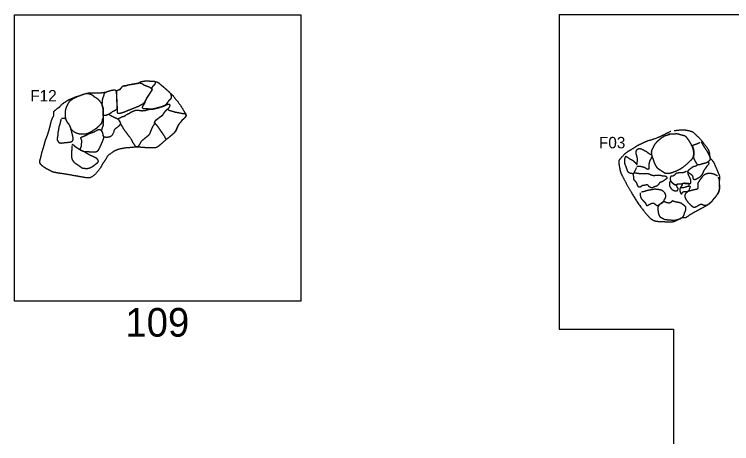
# Model space of a CAD drawing. Extents: x -623 to -500, y -307 to -252.
# Drawn here: x -612.17 to -599.65, y -278.16 to -270.66 of the extents above; entities that cross this region are included whole.
import ezdxf

# ---------------------------------------------------------------- set-up
doc = ezdxf.new("R2010")
doc.units = 0
for name, color, linetype in [('Feature Numbers', 7, 'Continuous'), ('Posthole', 7, 'Continuous'), ('Postmold', 7, 'Continuous'), ('Quadrat Lines', 7, 'Continuous'), ('Quadrat Numbers', 7, 'Continuous'), ('Stone', 7, 'Continuous')]:
    doc.layers.add(name, color=color, linetype=linetype)

msp = doc.modelspace()

# ---------------------------------------------------------------- linework, layer by layer
at = {"layer": 'Posthole'}
for points in [[(-610.927, -272.046), (-610.878, -272.032), (-610.839, -272.032), (-610.766, -272.032), (-610.703, -272.032), (-610.66, -272.032), (-610.598, -272.021), (-610.57, -272.021), (-610.546, -272.008), (-610.519, -271.999), (-610.495, -271.992), (-610.469, -271.985), (-610.46, -271.985), (-610.44, -271.98), (-610.413, -271.98), (-610.403, -271.99), (-610.396, -271.999), (-610.386, -271.993), (-610.37, -271.987), (-610.343, -271.977), (-610.324, -271.969), (-610.31, -271.955), (-610.297, -271.936), (-610.28, -271.919), (-610.265, -271.908), (-610.255, -271.908), (-610.232, -271.908), (-610.213, -271.9), (-610.183, -271.893), (-610.16, -271.886), (-610.139, -271.886), (-610.107, -271.878), (-610.078, -271.873), (-610.038, -271.867), (-609.998, -271.859), (-609.969, -271.84), (-609.928, -271.829), (-609.884, -271.824), (-609.86, -271.822), (-609.834, -271.823), (-609.822, -271.824), (-609.807, -271.827), (-609.795, -271.829), (-609.781, -271.831), (-609.774, -271.831), (-609.764, -271.83), (-609.748, -271.829), (-609.733, -271.83), (-609.724, -271.83), (-609.717, -271.833), (-609.703, -271.84), (-609.665, -271.844), (-609.634, -271.873), (-609.602, -271.899), (-609.582, -271.916), (-609.556, -271.938), (-609.526, -271.964), (-609.496, -271.99), (-609.463, -272.024), (-609.446, -272.042), (-609.408, -272.07), (-609.376, -272.119), (-609.333, -272.162), (-609.301, -272.208), (-609.268, -272.255), (-609.243, -272.293), (-609.207, -272.358), (-609.178, -272.399), (-609.171, -272.433), (-609.186, -272.461), (-609.212, -272.483), (-609.23, -272.499), (-609.246, -272.517), (-609.257, -272.533), (-609.279, -272.557), (-609.313, -272.603), (-609.341, -272.68), (-609.365, -272.721), (-609.424, -272.771), (-609.476, -272.816), (-609.529, -272.856), (-609.582, -272.903), (-609.629, -272.944), (-609.663, -272.973), (-609.702, -272.994), (-609.81, -272.994), (-609.935, -272.988), (-610.04, -272.975), (-610.107, -272.988), (-610.213, -272.994), (-610.305, -273.007), (-610.385, -273.028), (-610.443, -273.061), (-610.48, -273.09), (-610.542, -273.13), (-610.567, -273.18), (-610.6, -273.23), (-610.64, -273.289), (-610.672, -273.355), (-610.73, -273.423), (-610.768, -273.467), (-610.848, -273.524), (-610.944, -273.513), (-611.027, -273.496), (-611.129, -273.48), (-611.217, -273.463), (-611.303, -273.449), (-611.424, -273.432), (-611.508, -273.414), (-611.562, -273.381), (-611.618, -273.353), (-611.657, -273.329), (-611.701, -273.29), (-611.725, -273.264), (-611.725, -273.216), (-611.703, -273.141), (-611.687, -273.066), (-611.662, -272.991), (-611.643, -272.922), (-611.625, -272.849), (-611.6, -272.797), (-611.575, -272.72), (-611.559, -272.663), (-611.543, -272.607), (-611.529, -272.539), (-611.505, -272.471), (-611.48, -272.437), (-611.48, -272.38), (-611.48, -272.354), (-611.42, -272.305), (-611.377, -272.278), (-611.338, -272.229), (-611.279, -272.19), (-611.224, -272.153), (-611.178, -272.136), (-611.139, -272.119), (-611.093, -272.098), (-611.053, -272.088), (-611.028, -272.081), (-610.992, -272.067), (-610.966, -272.056), (-610.947, -272.05)], [(-600.711, -272.706), (-600.798, -272.747), (-600.884, -272.793), (-601.025, -272.85), (-601.131, -272.876), (-601.229, -272.925), (-601.281, -272.948), (-601.361, -273), (-601.436, -273.044), (-601.51, -273.093), (-601.595, -273.183), (-601.626, -273.227), (-601.606, -273.34), (-601.59, -273.425), (-601.554, -273.492), (-601.492, -273.611), (-601.423, -273.73), (-601.34, -273.877), (-601.232, -274.036), (-601.152, -274.132), (-601.08, -274.217), (-601.018, -274.263), (-600.945, -274.279), (-600.791, -274.284), (-600.664, -274.287), (-600.587, -274.249), (-600.501, -274.204), (-600.453, -274.217), (-600.365, -274.15), (-600.262, -274.096), (-600.172, -274.047), (-600.029, -273.971), (-599.962, -273.886), (-599.878, -273.788), (-599.853, -273.702), (-599.86, -273.632), (-599.861, -273.574), (-599.852, -273.503), (-599.867, -273.461), (-599.911, -273.361), (-599.96, -273.242), (-599.971, -273.237), (-599.986, -273.209), (-600.024, -273.179), (-600.038, -273.044), (-600.11, -272.946), (-600.187, -272.85), (-600.272, -272.768), (-600.327, -272.713), (-600.448, -272.685), (-600.553, -272.682), (-600.651, -272.698)]]:
    msp.add_open_spline(points, degree=2, dxfattribs=at)
at = {"layer": 'Postmold'}
for points in [[(-610.902, -272.041), (-610.859, -272.048), (-610.805, -272.068), (-610.775, -272.102), (-610.728, -272.124), (-610.677, -272.178), (-610.644, -272.23), (-610.628, -272.271), (-610.618, -272.325), (-610.618, -272.37), (-610.618, -272.411), (-610.618, -272.461), (-610.634, -272.488), (-610.638, -272.517), (-610.646, -272.552), (-610.668, -272.588), (-610.699, -272.616), (-610.744, -272.661), (-610.784, -272.683), (-610.835, -272.719), (-610.925, -272.756), (-611.017, -272.757), (-611.089, -272.738), (-611.173, -272.686), (-611.194, -272.615), (-611.223, -272.573), (-611.249, -272.544), (-611.262, -272.511), (-611.276, -272.467), (-611.276, -272.428), (-611.276, -272.378), (-611.275, -272.337), (-611.265, -272.293), (-611.239, -272.239), (-611.214, -272.193), (-611.192, -272.164), (-611.165, -272.15), (-611.139, -272.127), (-611.102, -272.113), (-611.06, -272.091), (-611.01, -272.075), (-610.967, -272.056), (-610.933, -272.047)], [(-600.732, -272.762), (-600.797, -272.777), (-600.856, -272.808), (-600.905, -272.845), (-600.954, -272.888), (-601.008, -272.95), (-601.021, -272.994), (-601.055, -273.046), (-601.046, -273.13), (-601.016, -273.202), (-601.003, -273.252), (-600.959, -273.337), (-600.908, -273.373), (-600.856, -273.404), (-600.818, -273.435), (-600.753, -273.44), (-600.694, -273.427), (-600.57, -273.378), (-600.5, -273.332), (-600.415, -273.265), (-600.343, -273.193), (-600.315, -273.154), (-600.309, -273.066), (-600.325, -272.999), (-600.356, -272.927), (-600.397, -272.863), (-600.449, -272.79), (-600.511, -272.775), (-600.601, -272.747), (-600.665, -272.757), (-600.743, -272.757)]]:
    msp.add_open_spline(points, degree=2, dxfattribs=at)
at = {"layer": 'Quadrat Lines'}
for p, q in [((-602.663, -270.661), (-589.962, -270.661)), ((-602.662, -270.661), (-602.662, -276.161)), ((-602.662, -276.163), (-600.662, -276.163)), ((-600.663, -276.162), (-600.663, -278.162))]:
    msp.add_line(p, q, dxfattribs=at)
msp.add_lwpolyline([(-612.17, -270.67), (-607.17, -270.67), (-607.17, -275.67), (-612.17, -275.67)], close=True, dxfattribs=at)
at = {"layer": 'Stone'}
for points in [[(-610.399, -271.999), (-610.368, -271.986), (-610.347, -271.98), (-610.314, -271.967), (-610.296, -271.932), (-610.263, -271.904), (-610.205, -271.905), (-610.16, -271.885), (-610.125, -271.884), (-610.08, -271.874), (-610.025, -271.868), (-609.986, -271.857), (-609.945, -271.867), (-609.909, -271.894), (-609.871, -271.909), (-609.83, -271.921), (-609.806, -271.936), (-609.774, -271.955), (-609.764, -271.974), (-609.78, -272.005), (-609.801, -272.035), (-609.831, -272.082), (-609.855, -272.118), (-609.876, -272.16), (-609.893, -272.192), (-609.92, -272.223), (-609.959, -272.246), (-610.008, -272.273), (-610.065, -272.294), (-610.101, -272.309), (-610.143, -272.327), (-610.188, -272.341), (-610.232, -272.364), (-610.276, -272.376), (-610.298, -272.388), (-610.335, -272.393), (-610.36, -272.396), (-610.37, -272.376), (-610.373, -272.342), (-610.37, -272.311), (-610.378, -272.282), (-610.378, -272.265), (-610.378, -272.249), (-610.378, -272.232), (-610.378, -272.21), (-610.378, -272.187), (-610.384, -272.168), (-610.384, -272.146), (-610.384, -272.125), (-610.384, -272.102), (-610.384, -272.08), (-610.384, -272.059), (-610.384, -272.046), (-610.386, -272.026), (-610.386, -272.014), (-610.393, -272.003)], [(-609.785, -271.949), (-609.77, -271.949), (-609.757, -271.927), (-609.743, -271.907), (-609.721, -271.891), (-609.707, -271.864), (-609.704, -271.837), (-609.678, -271.842), (-609.645, -271.862), (-609.613, -271.892), (-609.577, -271.92), (-609.549, -271.944), (-609.516, -271.974), (-609.487, -272.001), (-609.456, -272.03), (-609.439, -272.053), (-609.435, -272.081), (-609.432, -272.109), (-609.438, -272.136), (-609.466, -272.161), (-609.488, -272.186), (-609.505, -272.211), (-609.521, -272.232), (-609.526, -272.242), (-609.55, -272.258), (-609.575, -272.268), (-609.608, -272.279), (-609.643, -272.289), (-609.681, -272.298), (-609.71, -272.307), (-609.754, -272.317), (-609.793, -272.315), (-609.836, -272.315), (-609.892, -272.311), (-609.926, -272.31), (-609.937, -272.283), (-609.919, -272.254), (-609.9, -272.226), (-609.886, -272.2), (-609.886, -272.177), (-609.874, -272.156), (-609.864, -272.136), (-609.849, -272.109), (-609.834, -272.088), (-609.822, -272.07), (-609.808, -272.047), (-609.795, -272.028), (-609.785, -272.013), (-609.774, -271.993), (-609.767, -271.979), (-609.767, -271.966), (-609.774, -271.957)], [(-610.619, -272.437), (-610.619, -272.401), (-610.619, -272.387), (-610.619, -272.364), (-610.619, -272.348), (-610.619, -272.322), (-610.625, -272.301), (-610.625, -272.286), (-610.631, -272.27), (-610.637, -272.251), (-610.637, -272.224), (-610.63, -272.199), (-610.63, -272.15), (-610.621, -272.117), (-610.607, -272.091), (-610.603, -272.052), (-610.586, -272.027), (-610.547, -272.009), (-610.499, -271.993), (-610.464, -271.985), (-610.41, -271.978), (-610.388, -272.008), (-610.385, -272.023), (-610.385, -272.086), (-610.385, -272.144), (-610.377, -272.196), (-610.381, -272.254), (-610.373, -272.296), (-610.386, -272.324), (-610.422, -272.348), (-610.463, -272.364), (-610.485, -272.387), (-610.507, -272.398), (-610.525, -272.41), (-610.543, -272.416), (-610.558, -272.423), (-610.574, -272.429), (-610.592, -272.429), (-610.612, -272.432), (-610.615, -272.436)], [(-610.361, -272.495), (-610.349, -272.479), (-610.327, -272.469), (-610.295, -272.449), (-610.247, -272.439), (-610.221, -272.417), (-610.168, -272.393), (-610.134, -272.369), (-610.089, -272.351), (-610.049, -272.333), (-610.013, -272.333), (-609.953, -272.345), (-609.913, -272.343), (-609.882, -272.339), (-609.853, -272.328), (-609.801, -272.317), (-609.736, -272.314), (-609.706, -272.305), (-609.662, -272.295), (-609.601, -272.277), (-609.544, -272.256), (-609.501, -272.233), (-609.474, -272.23), (-609.458, -272.236), (-609.458, -272.259), (-609.465, -272.281), (-609.478, -272.301), (-609.502, -272.326), (-609.524, -272.339), (-609.544, -272.361), (-609.56, -272.386), (-609.574, -272.403), (-609.582, -272.418), (-609.588, -272.432), (-609.622, -272.453), (-609.654, -272.477), (-609.688, -272.506), (-609.706, -272.514), (-609.717, -272.528), (-609.729, -272.55), (-609.723, -272.574), (-609.742, -272.6), (-609.76, -272.627), (-609.766, -272.642), (-609.784, -272.683), (-609.799, -272.718), (-609.806, -272.748), (-609.837, -272.783), (-609.866, -272.806), (-609.896, -272.832), (-609.923, -272.853), (-609.958, -272.881), (-609.975, -272.915), (-610, -272.957), (-610.022, -272.98), (-610.046, -272.981), (-610.064, -272.952), (-610.099, -272.901), (-610.116, -272.863), (-610.162, -272.798), (-610.188, -272.764), (-610.215, -272.725), (-610.25, -272.683), (-610.274, -272.638), (-610.294, -272.607), (-610.311, -272.577), (-610.314, -272.562), (-610.322, -272.543), (-610.33, -272.529), (-610.341, -272.514), (-610.349, -272.507), (-610.357, -272.497)], [(-609.504, -272.324), (-609.524, -272.34), (-609.545, -272.364), (-609.559, -272.384), (-609.574, -272.402), (-609.583, -272.424), (-609.601, -272.438), (-609.629, -272.458), (-609.657, -272.478), (-609.679, -272.497), (-609.699, -272.511), (-609.716, -272.526), (-609.725, -272.54), (-609.715, -272.564), (-609.688, -272.596), (-609.664, -272.626), (-609.644, -272.659), (-609.624, -272.684), (-609.611, -272.706), (-609.589, -272.731), (-609.574, -272.76), (-609.557, -272.782), (-609.549, -272.796), (-609.537, -272.825), (-609.511, -272.839), (-609.483, -272.82), (-609.43, -272.775), (-609.374, -272.725), (-609.36, -272.708), (-609.341, -272.677), (-609.329, -272.646), (-609.311, -272.606), (-609.296, -272.579), (-609.256, -272.533), (-609.24, -272.504), (-609.208, -272.482), (-609.168, -272.439), (-609.18, -272.399), (-609.234, -272.398), (-609.301, -272.383), (-609.366, -272.372), (-609.405, -272.359), (-609.447, -272.347), (-609.479, -272.34), (-609.494, -272.318)], [(-610.622, -272.469), (-610.622, -272.485), (-610.619, -272.504), (-610.618, -272.526), (-610.618, -272.547), (-610.624, -272.574), (-610.621, -272.605), (-610.633, -272.626), (-610.639, -272.645), (-610.644, -272.666), (-610.649, -272.683), (-610.654, -272.692), (-610.647, -272.698), (-610.641, -272.709), (-610.631, -272.739), (-610.625, -272.764), (-610.625, -272.778), (-610.614, -272.793), (-610.586, -272.805), (-610.552, -272.805), (-610.515, -272.801), (-610.478, -272.787), (-610.445, -272.754), (-610.426, -272.687), (-610.41, -272.66), (-610.381, -272.639), (-610.339, -272.606), (-610.318, -272.587), (-610.313, -272.571), (-610.313, -272.556), (-610.324, -272.538), (-610.333, -272.523), (-610.351, -272.501), (-610.368, -272.491), (-610.387, -272.48), (-610.409, -272.471), (-610.443, -272.457), (-610.466, -272.445), (-610.496, -272.427), (-610.513, -272.416), (-610.525, -272.408), (-610.542, -272.416), (-610.557, -272.422), (-610.574, -272.428), (-610.592, -272.431), (-610.599, -272.43), (-610.61, -272.43), (-610.62, -272.437)], [(-611.358, -272.495), (-611.366, -272.537), (-611.377, -272.586), (-611.395, -272.622), (-611.398, -272.674), (-611.412, -272.732), (-611.413, -272.794), (-611.428, -272.845), (-611.404, -272.888), (-611.385, -272.907), (-611.337, -272.91), (-611.271, -272.898), (-611.207, -272.896), (-611.158, -272.88), (-611.143, -272.852), (-611.147, -272.794), (-611.159, -272.754), (-611.171, -272.705), (-611.181, -272.665), (-611.193, -272.626), (-611.212, -272.584), (-611.234, -272.561), (-611.255, -272.527), (-611.268, -272.499), (-611.278, -272.484), (-611.302, -272.476), (-611.345, -272.48)], [(-611.024, -273.03), (-611.017, -273.012), (-611.009, -272.991), (-610.998, -272.963), (-610.998, -272.924), (-610.992, -272.897), (-610.992, -272.868), (-611.001, -272.847), (-611.012, -272.809), (-610.978, -272.798), (-610.945, -272.783), (-610.905, -272.767), (-610.876, -272.749), (-610.835, -272.733), (-610.794, -272.721), (-610.75, -272.7), (-610.715, -272.676), (-610.676, -272.671), (-610.65, -272.693), (-610.642, -272.704), (-610.63, -272.734), (-610.624, -272.779), (-610.612, -272.805), (-610.614, -272.822), (-610.621, -272.845), (-610.638, -272.888), (-610.652, -272.92), (-610.664, -272.951), (-610.681, -272.985), (-610.697, -273.018), (-610.711, -273.042), (-610.726, -273.059), (-610.757, -273.071), (-610.803, -273.066), (-610.833, -273.068), (-610.866, -273.066), (-610.893, -273.064), (-610.917, -273.065), (-610.934, -273.066), (-610.956, -273.06), (-610.989, -273.047), (-611.011, -273.037), (-611.021, -273.032)], [(-611.164, -272.96), (-611.166, -272.986), (-611.167, -273.018), (-611.171, -273.055), (-611.172, -273.096), (-611.173, -273.135), (-611.168, -273.188), (-611.145, -273.226), (-611.117, -273.255), (-611.078, -273.282), (-611.045, -273.301), (-611.017, -273.324), (-610.988, -273.345), (-610.946, -273.35), (-610.902, -273.355), (-610.852, -273.343), (-610.798, -273.317), (-610.76, -273.285), (-610.725, -273.258), (-610.702, -273.235), (-610.703, -273.217), (-610.722, -273.186), (-610.753, -273.166), (-610.795, -273.146), (-610.841, -273.126), (-610.88, -273.106), (-610.922, -273.08), (-610.956, -273.058), (-611.012, -273.04), (-611.042, -273.017), (-611.077, -272.995), (-611.11, -272.972), (-611.137, -272.946), (-611.159, -272.937)], [(-600.206, -272.899), (-600.249, -272.926), (-600.289, -272.938), (-600.318, -272.948), (-600.336, -272.955), (-600.326, -272.983), (-600.314, -273.023), (-600.307, -273.086), (-600.313, -273.138), (-600.319, -273.156), (-600.301, -273.205), (-600.283, -273.232), (-600.265, -273.268), (-600.245, -273.287), (-600.209, -273.285), (-600.175, -273.273), (-600.135, -273.263), (-600.102, -273.255), (-600.078, -273.246), (-600.041, -273.22), (-600.02, -273.197), (-600.022, -273.166), (-600.042, -273.115), (-600.075, -273.055), (-600.105, -273.01), (-600.139, -272.959), (-600.167, -272.907), (-600.18, -272.895)], [(-601.303, -273.281), (-601.29, -273.209), (-601.298, -273.155), (-601.324, -273.067), (-601.3, -273.018), (-601.251, -273), (-601.177, -273.036), (-601.13, -273.062), (-601.089, -273.098), (-601.034, -273.118), (-601.058, -273.186), (-601.079, -273.214), (-601.086, -273.248), (-601.097, -273.284), (-601.092, -273.338), (-601.097, -273.361), (-601.115, -273.374), (-601.148, -273.351), (-601.184, -273.333), (-601.221, -273.323), (-601.267, -273.318), (-601.305, -273.317)], [(-601.296, -273.293), (-601.33, -273.254), (-601.369, -273.218), (-601.425, -273.192), (-601.482, -273.148), (-601.508, -273.146), (-601.523, -273.207), (-601.521, -273.267), (-601.495, -273.321), (-601.482, -273.367), (-601.467, -273.409), (-601.43, -273.432), (-601.384, -273.44), (-601.353, -273.437), (-601.335, -273.396), (-601.307, -273.334)], [(-600.059, -273.236), (-600.047, -273.253), (-600.055, -273.29), (-600.092, -273.322), (-600.101, -273.344), (-600.126, -273.376), (-600.142, -273.404), (-600.154, -273.44), (-600.173, -273.469), (-600.203, -273.505), (-600.237, -273.523), (-600.284, -273.55), (-600.309, -273.551), (-600.322, -273.524), (-600.322, -273.495), (-600.345, -273.466), (-600.367, -273.453), (-600.402, -273.429), (-600.416, -273.404), (-600.391, -273.373), (-600.368, -273.355), (-600.344, -273.336), (-600.311, -273.314), (-600.283, -273.313), (-600.245, -273.296)], [(-601.355, -273.43), (-601.298, -273.433), (-601.257, -273.441), (-601.223, -273.441), (-601.169, -273.441), (-601.105, -273.441), (-601.069, -273.459), (-601.017, -273.477), (-600.976, -273.472), (-600.909, -273.469), (-600.855, -273.482), (-600.79, -273.487), (-600.775, -273.528), (-600.811, -273.549), (-600.862, -273.588), (-600.904, -273.598), (-600.927, -273.634), (-600.958, -273.665), (-601.004, -273.673), (-601.022, -273.691), (-601.058, -273.693), (-601.092, -273.67), (-601.115, -273.637), (-601.174, -273.649), (-601.218, -273.655), (-601.252, -273.688), (-601.283, -273.67), (-601.293, -273.639), (-601.306, -273.606), (-601.332, -273.575), (-601.355, -273.551), (-601.36, -273.51), (-601.361, -273.433)], [(-600.437, -273.403), (-600.468, -273.419), (-600.503, -273.431), (-600.571, -273.432), (-600.613, -273.435), (-600.631, -273.45), (-600.656, -273.48), (-600.676, -273.489), (-600.712, -273.489), (-600.72, -273.508), (-600.72, -273.531), (-600.72, -273.56), (-600.712, -273.577), (-600.694, -273.595), (-600.669, -273.615), (-600.649, -273.636), (-600.629, -273.641), (-600.604, -273.641), (-600.592, -273.619), (-600.561, -273.622), (-600.52, -273.622), (-600.495, -273.61), (-600.464, -273.614), (-600.435, -273.617), (-600.404, -273.619), (-600.382, -273.618), (-600.364, -273.613), (-600.362, -273.59), (-600.362, -273.559), (-600.37, -273.53), (-600.384, -273.501), (-600.4, -273.475), (-600.409, -273.441), (-600.414, -273.408)], [(-599.899, -273.482), (-599.935, -273.464), (-599.971, -273.45), (-600.024, -273.44), (-600.09, -273.445), (-600.143, -273.475), (-600.174, -273.516), (-600.204, -273.553), (-600.226, -273.584), (-600.243, -273.622), (-600.238, -273.656), (-600.243, -273.7), (-600.243, -273.717), (-600.291, -273.722), (-600.376, -273.746), (-600.415, -273.752), (-600.466, -273.805), (-600.47, -273.852), (-600.444, -273.901), (-600.403, -273.956), (-600.373, -273.983), (-600.34, -274.015), (-600.303, -274.034), (-600.266, -274.019), (-600.226, -273.998), (-600.188, -273.972), (-600.152, -273.984), (-600.13, -273.999), (-600.086, -273.996), (-600.048, -273.97), (-599.985, -273.922), (-599.969, -273.89), (-599.929, -273.851), (-599.896, -273.803), (-599.874, -273.761), (-599.858, -273.711), (-599.859, -273.655), (-599.86, -273.592), (-599.86, -273.551), (-599.88, -273.506)], [(-600.718, -273.568), (-600.736, -273.602), (-600.733, -273.632), (-600.732, -273.664), (-600.718, -273.69), (-600.692, -273.72), (-600.661, -273.739), (-600.609, -273.749), (-600.595, -273.74), (-600.578, -273.704), (-600.6, -273.685), (-600.609, -273.641), (-600.625, -273.643), (-600.644, -273.639), (-600.654, -273.633), (-600.674, -273.616), (-600.697, -273.595), (-600.707, -273.585)], [(-600.39, -273.669), (-600.387, -273.64), (-600.399, -273.618), (-600.439, -273.615), (-600.478, -273.612), (-600.513, -273.62), (-600.515, -273.642), (-600.519, -273.656), (-600.535, -273.673), (-600.55, -273.7), (-600.555, -273.727), (-600.551, -273.758), (-600.539, -273.788), (-600.523, -273.805), (-600.501, -273.761), (-600.471, -273.752), (-600.436, -273.76), (-600.388, -273.74), (-600.386, -273.713), (-600.372, -273.687), (-600.37, -273.665)], [(-600.386, -273.664), (-600.42, -273.668), (-600.463, -273.685), (-600.503, -273.692), (-600.539, -273.694), (-600.546, -273.695)], [(-601.243, -273.78), (-601.247, -273.829), (-601.231, -273.875), (-601.198, -273.913), (-601.178, -273.932), (-601.153, -273.954), (-601.149, -273.976), (-601.133, -274.004), (-601.104, -273.992), (-601.068, -273.971), (-601.031, -273.958), (-601.002, -273.962), (-600.983, -273.982), (-600.956, -273.998), (-600.942, -274), (-600.917, -273.987), (-600.889, -273.968), (-600.863, -273.947), (-600.831, -273.923), (-600.822, -273.894), (-600.804, -273.874), (-600.8, -273.845), (-600.799, -273.815), (-600.813, -273.78), (-600.835, -273.759), (-600.868, -273.737), (-600.915, -273.723), (-600.955, -273.722), (-600.99, -273.715), (-601.041, -273.727), (-601.091, -273.732), (-601.143, -273.746), (-601.185, -273.76), (-601.224, -273.767)], [(-600.908, -273.989), (-600.925, -274), (-600.932, -274.018), (-600.94, -274.038), (-600.937, -274.065), (-600.936, -274.087), (-600.932, -274.114), (-600.928, -274.147), (-600.914, -274.176), (-600.898, -274.201), (-600.882, -274.21), (-600.856, -274.22), (-600.833, -274.238), (-600.807, -274.245), (-600.771, -274.249), (-600.697, -274.255), (-600.664, -274.259), (-600.624, -274.254), (-600.578, -274.241), (-600.535, -274.227), (-600.506, -274.203), (-600.484, -274.178), (-600.476, -274.155), (-600.473, -274.13), (-600.464, -274.114), (-600.453, -274.094), (-600.45, -274.071), (-600.449, -274.049), (-600.449, -274.029), (-600.461, -274.016), (-600.476, -274.002), (-600.502, -273.982), (-600.524, -273.965), (-600.547, -273.956), (-600.574, -273.948), (-600.596, -273.945), (-600.628, -273.941), (-600.647, -273.933), (-600.667, -273.926), (-600.681, -273.919), (-600.696, -273.933), (-600.712, -273.948), (-600.733, -273.959), (-600.772, -273.956), (-600.796, -273.949), (-600.805, -273.941), (-600.827, -273.938), (-600.843, -273.94), (-600.863, -273.956), (-600.884, -273.972)]]:
    msp.add_open_spline(points, degree=2, dxfattribs=at)

# ---------------------------------------------------------------- texts
at = {"layer": 'Feature Numbers'}
for s, p in [('F12', (-611.892, -272.183)), ('F03', (-601.966, -273.002))]:
    msp.add_text(s, height=0.2, dxfattribs=at).set_placement(p)
at = {"layer": 'Quadrat Numbers'}
msp.add_text('109', height=0.5, dxfattribs=at).set_placement((-610.232, -276.292))

doc.saveas('drawing.dxf')
